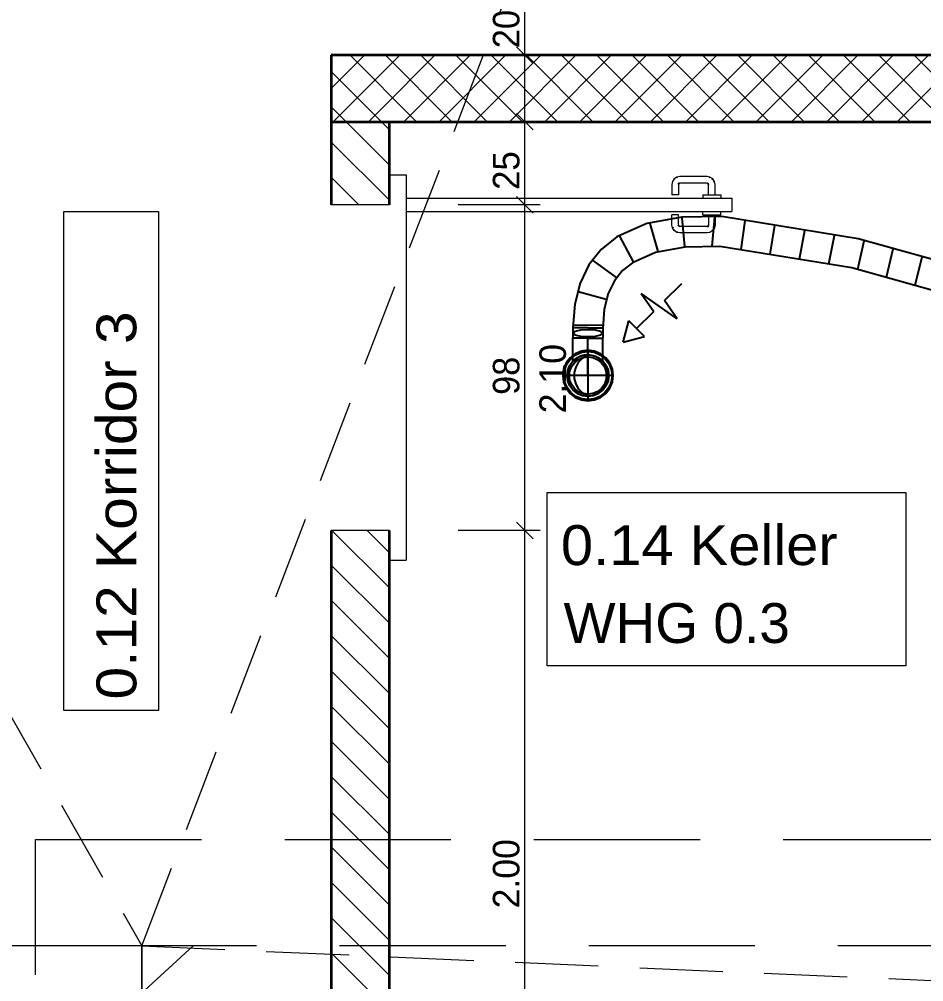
# Model space of a CAD drawing. Header units: millimetres. Extents: x -3497 to 2618, y -1809 to 2456.
# Drawn here: x -2502 to -2229.8, y 1220.2 to 1509.8 of the extents above; entities that cross this region are included whole.
import ezdxf
from ezdxf.enums import TextEntityAlignment as Align

# ---------------------------------------------------------------- set-up
doc = ezdxf.new("R2010")
doc.units = ezdxf.units.MM
doc.header["$LTSCALE"] = 100
for name, pattern in [('DASHED', [0.75, 0.5, -0.25]), ('HIDDEN', [0.375, 0.25, -0.125]), ('HIDDENX2', [0.75, 0.5, -0.25])]:
    doc.linetypes.add(name, pattern=pattern)
for name, color, linetype, true_color in [('00 Kataster-Parzelle', 7, 'Continuous', 0x00c0ff), ('00_Anm.FP', 7, 'Continuous', 0x00c0ff), ('10-0.05 Solid', 1, 'Continuous', 0xff0000), ('10-0.13 Solid', 7, 'Continuous', 0x000000), ('10-0.18 Solid', 9, 'Continuous', 0x808080), ('10-0.18 Strichlinie', 7, 'Continuous', 0x00c0ff), ('20-(100) Aussenwände', 7, 'Continuous', 0xc0c0c0), ('20-Beton', 9, 'Continuous', 0x808080), ('50-Sanitärapparate', 6, 'Continuous', 0xff00ff), ('50-Türen&Fenster', 9, 'Continuous', 0x808080), ('Layer31', 9, 'Continuous', 0x808080)]:
    doc.layers.add(name, color=color, linetype=linetype, true_color=true_color)
doc.styles.add('Arial', font='arial.ttf')

# ---------------------------------------------------------------- blocks, each defined once
blk = doc.blocks.new('*X469')
at = {"layer": '10-0.05 Solid', "color": 18, "linetype": 'Continuous', "lineweight": 13, "true_color": 0x000000}
for p, q in [((-2393.05, 1478.98), (-2408.13, 1494.05)), ((-2408.13, 1488.99), (-2403.47, 1493.65)), ((-2407.53, 1478.98), (-2398.52, 1487.99)), ((-2403.66, 1478.98), (-2408.13, 1483.44)), ((-2396.93, 1478.98), (-2393.57, 1482.34))]:
    blk.add_line(p, q, dxfattribs=at)
blk = doc.blocks.new('*X470')
at = {"layer": '10-0.05 Solid', "color": 18, "linetype": 'Continuous', "lineweight": 13, "true_color": 0x000000}
for p, q in [((-2403.47, 1493.65), (-2398.14, 1498.98)), ((-2382.45, 1478.98), (-2402.45, 1498.98)), ((-2398.52, 1487.99), (-2387.53, 1498.98)), ((-2393.57, 1482.34), (-2376.93, 1498.98)), ((-2371.84, 1478.98), (-2391.84, 1498.98)), ((-2386.32, 1478.98), (-2366.32, 1498.98)), ((-2361.23, 1478.98), (-2381.23, 1498.98)), ((-2375.71, 1478.98), (-2355.71, 1498.98)), ((-2350.63, 1478.98), (-2370.63, 1498.98)), ((-2365.11, 1478.98), (-2345.11, 1498.98)), ((-2340.02, 1478.98), (-2360.02, 1498.98)), ((-2354.5, 1478.98), (-2334.5, 1498.98)), ((-2329.41, 1478.98), (-2349.41, 1498.98)), ((-2343.89, 1478.98), (-2323.89, 1498.98)), ((-2318.81, 1478.98), (-2338.81, 1498.98)), ((-2333.29, 1478.98), (-2313.29, 1498.98)), ((-2308.2, 1478.98), (-2328.2, 1498.98)), ((-2322.68, 1478.98), (-2302.68, 1498.98)), ((-2297.59, 1478.98), (-2317.59, 1498.98)), ((-2312.07, 1478.98), (-2292.07, 1498.98)), ((-2286.99, 1478.98), (-2306.99, 1498.98)), ((-2301.47, 1478.98), (-2281.47, 1498.98)), ((-2276.38, 1478.98), (-2296.38, 1498.98)), ((-2290.86, 1478.98), (-2270.86, 1498.98)), ((-2265.77, 1478.98), (-2285.77, 1498.98)), ((-2280.25, 1478.98), (-2260.25, 1498.98)), ((-2255.17, 1478.98), (-2275.17, 1498.98)), ((-2269.65, 1478.98), (-2249.65, 1498.98)), ((-2244.56, 1478.98), (-2264.56, 1498.98)), ((-2259.04, 1478.98), (-2239.04, 1498.98)), ((-2233.95, 1478.98), (-2253.95, 1498.98)), ((-2248.43, 1478.98), (-2228.43, 1498.98)), ((-2223.35, 1478.98), (-2243.35, 1498.98)), ((-2237.83, 1478.98), (-2217.83, 1498.98)), ((-2212.74, 1478.98), (-2232.74, 1498.98)), ((-2227.22, 1478.98), (-2207.22, 1498.98)), ((-2202.13, 1478.98), (-2222.13, 1498.98)), ((-2216.61, 1478.98), (-2196.61, 1498.98)), ((-2191.53, 1478.98), (-2211.53, 1498.98)), ((-2206.01, 1478.98), (-2186.01, 1498.98)), ((-2180.92, 1478.98), (-2200.92, 1498.98)), ((-2195.4, 1478.98), (-2175.4, 1498.98)), ((-2170.32, 1478.98), (-2190.32, 1498.98)), ((-2184.79, 1478.98), (-2164.79, 1498.98)), ((-2159.71, 1478.98), (-2179.71, 1498.98)), ((-2174.19, 1478.98), (-2154.19, 1498.98)), ((-2149.1, 1478.98), (-2169.1, 1498.98)), ((-2163.58, 1478.98), (-2143.58, 1498.98)), ((-2138.5, 1478.98), (-2158.5, 1498.98)), ((-2152.97, 1478.98), (-2132.97, 1498.98)), ((-2127.89, 1478.98), (-2147.89, 1498.98)), ((-2142.37, 1478.98), (-2123.63, 1497.72)), ((-2123.63, 1485.32), (-2137.28, 1498.98)), ((-2123.63, 1495.93), (-2126.68, 1498.98)), ((-2131.76, 1478.98), (-2123.63, 1487.11))]:
    blk.add_line(p, q, dxfattribs=at)
blk = doc.blocks.new('*X471')
at = {"layer": '10-0.05 Solid', "color": 18, "linetype": 'Continuous', "lineweight": 13, "true_color": 0x000000}
for p, q in [((-2407.94, 1355.98), (-2390.63, 1338.66)), ((-2397.33, 1355.98), (-2390.63, 1349.27)), ((-2408.13, 1345.56), (-2390.63, 1328.06)), ((-2408.13, 1334.95), (-2390.63, 1317.45)), ((-2408.13, 1324.35), (-2390.63, 1306.85)), ((-2408.13, 1313.74), (-2390.63, 1296.24)), ((-2408.13, 1303.13), (-2390.63, 1285.63)), ((-2408.13, 1292.53), (-2390.63, 1275.03)), ((-2408.13, 1281.92), (-2390.63, 1264.42)), ((-2408.13, 1271.31), (-2390.63, 1253.81)), ((-2408.13, 1260.71), (-2390.63, 1243.21)), ((-2408.13, 1250.1), (-2390.63, 1232.6)), ((-2408.13, 1239.49), (-2390.63, 1221.99)), ((-2408.13, 1228.89), (-2390.63, 1211.39)), ((-2408.13, 1218.28), (-2390.63, 1200.78)), ((-2408.13, 1207.67), (-2390.63, 1190.17)), ((-2408.13, 1197.07), (-2390.63, 1179.57)), ((-2408.13, 1186.46), (-2390.63, 1168.96)), ((-2408.13, 1175.85), (-2390.63, 1158.35)), ((-2408.13, 1165.25), (-2398.86, 1155.98))]:
    blk.add_line(p, q, dxfattribs=at)
blk = doc.blocks.new('*X472')
at = {"layer": '10-0.05 Solid', "color": 18, "linetype": 'Continuous', "lineweight": 13, "true_color": 0x000000}
for p, q in [((-2403.66, 1478.98), (-2390.63, 1465.94)), ((-2393.05, 1478.98), (-2390.63, 1476.55)), ((-2408.13, 1472.84), (-2390.63, 1455.34)), ((-2408.13, 1462.23), (-2399.87, 1453.98))]:
    blk.add_line(p, q, dxfattribs=at)
blk = doc.blocks.new('AnonymMegaMac_nNn0798')
at = {"layer": '20-Beton', "color": 8, "linetype": 'Continuous', "lineweight": 13, "true_color": 0x808080}
for p, q in [((-2352.42, 1358.48), (-2347.42, 1353.48)), ((-2345.24, 1355.98), (-2369.92, 1355.98)), ((-2349.92, 1155.98), (-2349.92, 1355.98)), ((-2345.24, 1155.98), (-2369.92, 1155.98)), ((-2352.42, 1158.48), (-2347.42, 1153.48))]:
    blk.add_line(p, q, dxfattribs=at)
at = {"layer": '20-Beton', "color": 8, "linetype": 'Continuous', "lineweight": 18, "true_color": 0x808080, "style": 'Arial', "width": 0.960236}
blk.add_text('2.00', height=8, rotation=90, dxfattribs=at).set_placement((-2351.51, 1242.22), (-2351.51, 1263.08), align=Align.FIT)
blk = doc.blocks.new('AnonymMegaMac_nNn0799')
at = {"layer": '20-Beton', "color": 8, "linetype": 'Continuous', "lineweight": 13, "true_color": 0x808080}
for p, q in [((-2352.42, 1456.48), (-2347.42, 1451.48)), ((-2345.24, 1453.98), (-2369.92, 1453.98)), ((-2349.92, 1355.98), (-2349.92, 1453.98)), ((-2352.42, 1358.48), (-2347.42, 1353.48)), ((-2345.24, 1355.98), (-2369.92, 1355.98))]:
    blk.add_line(p, q, dxfattribs=at)
at = {"layer": '20-Beton', "color": 8, "linetype": 'Continuous', "lineweight": 18, "true_color": 0x808080, "style": 'Arial'}
for s, width, p, p2 in [('2.10', 0.960236, (-2337.51, 1391.22), (-2337.51, 1412.08)), ('98', 0.923325, (-2351.51, 1396.77), (-2351.51, 1408.23))]:
    blk.add_text(s, height=8, rotation=90, dxfattribs=dict(at, width=width)).set_placement(p, p2, align=Align.FIT)
blk = doc.blocks.new('AnonymMegaMac_nNn0800')
at = {"layer": '20-Beton', "color": 8, "linetype": 'Continuous', "lineweight": 13, "true_color": 0x808080}
for p, q in [((-2352.42, 1481.48), (-2347.42, 1476.48)), ((-2345.24, 1478.98), (-2369.92, 1478.98)), ((-2349.92, 1453.98), (-2349.92, 1478.98)), ((-2352.42, 1456.48), (-2347.42, 1451.48)), ((-2345.24, 1453.98), (-2369.92, 1453.98))]:
    blk.add_line(p, q, dxfattribs=at)
at = {"layer": '20-Beton', "color": 8, "linetype": 'Continuous', "lineweight": 18, "true_color": 0x808080, "style": 'Arial', "width": 0.9375}
blk.add_text('25', height=8, rotation=90, dxfattribs=at).set_placement((-2351.51, 1458.44), (-2351.51, 1470.08), align=Align.FIT)
blk = doc.blocks.new('AnonymMegaMac_nNn0801')
at = {"layer": '20-Beton', "color": 8, "linetype": 'Continuous', "lineweight": 13, "true_color": 0x808080}
for p, q in [((-2352.42, 1501.48), (-2347.42, 1496.48)), ((-2345.24, 1498.98), (-2369.92, 1498.98)), ((-2349.92, 1478.98), (-2349.92, 1498.98)), ((-2352.42, 1481.48), (-2347.42, 1476.48)), ((-2345.24, 1478.98), (-2369.92, 1478.98))]:
    blk.add_line(p, q, dxfattribs=at)
blk = doc.blocks.new('AnonymMegaMac_nNn0802')
at = {"layer": '20-Beton', "color": 8, "linetype": 'Continuous', "lineweight": 13, "true_color": 0x808080}
for p, q in [((-2352.42, 1641.48), (-2347.42, 1636.48)), ((-2345.24, 1638.98), (-2369.92, 1638.98)), ((-2349.92, 1498.98), (-2349.92, 1638.98)), ((-2352.42, 1501.48), (-2347.42, 1496.48)), ((-2345.24, 1498.98), (-2369.92, 1498.98))]:
    blk.add_line(p, q, dxfattribs=at)
at = {"layer": '20-Beton', "color": 8, "linetype": 'Continuous', "lineweight": 18, "true_color": 0x808080, "style": 'Arial'}
for s, width, p, p2 in [('1.40', 0.919367, (-2351.51, 1554.11), (-2351.51, 1574.09)), ('20', 0.930412, (-2351.51, 1501.07), (-2351.51, 1512.62))]:
    blk.add_text(s, height=8, rotation=90, dxfattribs=dict(at, width=width)).set_placement(p, p2, align=Align.FIT)

msp = doc.modelspace()

# ---------------------------------------------------------------- linework, layer by layer
at = {"layer": '00 Kataster-Parzelle', "color": 140, "linetype": 'DASHED', "lineweight": 25, "true_color": 0x00c0ff}
for p, q in [((-2307.82, 1425.12), (-2302.66, 1430.27)), ((-2303.99, 1419.66), (-2314.91, 1427.31)), ((-2314.91, 1427.31), (-2311.09, 1421.85)), ((-2303.99, 1419.66), (-2307.82, 1425.12)), ((-2316.24, 1416.7), (-2311.09, 1421.85)), ((-2320.32, 1412.61), (-2318.6, 1419.05)), ((-2313.89, 1414.34), (-2318.6, 1419.05)), ((-2320.32, 1412.61), (-2313.89, 1414.34))]:
    msp.add_line(p, q, dxfattribs=at)
at = {"layer": '00_Anm.FP', "color": 140, "linetype": 'DASHED', "lineweight": 25, "true_color": 0x00c0ff}
for p, q in [((-2336.27, 1407.95), (-2337.47, 1406.38)), ((-2334.69, 1409.16), (-2336.27, 1407.95)), ((-2335.31, 1407), (-2334.02, 1407.99)), ((-2333.99, 1407.94), (-2335.28, 1406.96)), ((-2332.86, 1409.92), (-2334.69, 1409.16)), ((-2334.02, 1407.99), (-2332.51, 1408.61)), ((-2332.5, 1408.56), (-2333.99, 1407.94)), ((-2333.7, 1407.45), (-2332.35, 1408.01)), ((-2330.89, 1410.18), (-2332.86, 1409.92)), ((-2332.51, 1408.61), (-2330.89, 1408.83)), ((-2330.89, 1408.78), (-2332.5, 1408.56)), ((-2332.35, 1408.01), (-2330.89, 1408.2)), ((-2328.92, 1409.92), (-2330.89, 1410.18)), ((-2330.89, 1410.18), (-2330.89, 1394.98)), ((-2330.89, 1408.83), (-2329.27, 1408.61)), ((-2329.29, 1408.56), (-2330.89, 1408.78)), ((-2330.89, 1408.2), (-2329.44, 1408.01)), ((-2329.44, 1408.01), (-2328.08, 1407.45)), ((-2327.79, 1407.94), (-2329.29, 1408.56)), ((-2329.27, 1408.61), (-2327.77, 1407.99)), ((-2327.09, 1409.16), (-2328.92, 1409.92)), ((-2326.51, 1406.96), (-2327.79, 1407.94)), ((-2327.77, 1407.99), (-2326.47, 1407)), ((-2325.52, 1407.95), (-2327.09, 1409.16)), ((-2324.31, 1406.38), (-2325.52, 1407.95)), ((-2337.47, 1406.38), (-2338.23, 1404.54)), ((-2336.93, 1404.19), (-2336.3, 1405.7)), ((-2336.26, 1405.68), (-2336.88, 1404.18)), ((-2336.32, 1404.03), (-2335.76, 1405.39)), ((-2336.3, 1405.7), (-2335.31, 1407)), ((-2335.28, 1406.96), (-2336.26, 1405.68)), ((-2335.76, 1405.39), (-2334.87, 1406.55)), ((-2334.87, 1406.55), (-2333.7, 1407.45)), ((-2328.08, 1407.45), (-2326.91, 1406.55)), ((-2326.91, 1406.55), (-2326.02, 1405.39)), ((-2325.52, 1405.68), (-2326.51, 1406.96)), ((-2326.47, 1407), (-2325.48, 1405.7)), ((-2326.02, 1405.39), (-2325.46, 1404.03)), ((-2324.9, 1404.18), (-2325.52, 1405.68)), ((-2325.48, 1405.7), (-2324.85, 1404.19)), ((-2323.55, 1404.54), (-2324.31, 1406.38)), ((-2338.23, 1404.54), (-2338.49, 1402.58)), ((-2338.49, 1402.58), (-2338.23, 1400.61)), ((-2323.29, 1402.58), (-2338.49, 1402.58)), ((-2337.14, 1402.58), (-2336.93, 1404.19)), ((-2336.93, 1400.96), (-2337.14, 1402.58)), ((-2336.88, 1404.18), (-2337.09, 1402.58)), ((-2337.09, 1402.58), (-2336.88, 1400.97)), ((-2336.52, 1402.58), (-2336.32, 1404.03)), ((-2336.32, 1401.12), (-2336.52, 1402.58)), ((-2325.46, 1404.03), (-2325.27, 1402.58)), ((-2325.27, 1402.58), (-2325.46, 1401.12)), ((-2324.69, 1402.58), (-2324.9, 1404.18)), ((-2324.9, 1400.97), (-2324.69, 1402.58)), ((-2324.85, 1404.19), (-2324.64, 1402.58)), ((-2324.64, 1402.58), (-2324.85, 1400.96)), ((-2323.29, 1402.58), (-2323.55, 1404.54)), ((-2323.55, 1400.61), (-2323.29, 1402.58)), ((-2338.23, 1400.61), (-2337.47, 1398.78)), ((-2336.3, 1399.45), (-2336.93, 1400.96)), ((-2336.88, 1400.97), (-2336.26, 1399.48)), ((-2335.76, 1399.76), (-2336.32, 1401.12)), ((-2335.31, 1398.16), (-2336.3, 1399.45)), ((-2336.26, 1399.48), (-2335.28, 1398.19)), ((-2334.87, 1398.6), (-2335.76, 1399.76)), ((-2326.02, 1399.76), (-2326.91, 1398.6)), ((-2326.51, 1398.19), (-2325.52, 1399.48)), ((-2325.48, 1399.45), (-2326.47, 1398.16)), ((-2325.46, 1401.12), (-2326.02, 1399.76)), ((-2325.52, 1399.48), (-2324.9, 1400.97)), ((-2324.85, 1400.96), (-2325.48, 1399.45)), ((-2324.31, 1398.78), (-2323.55, 1400.61)), ((-2337.47, 1398.78), (-2336.27, 1397.2)), ((-2336.27, 1397.2), (-2334.69, 1395.99)), ((-2334.02, 1397.16), (-2335.31, 1398.16)), ((-2335.28, 1398.19), (-2333.99, 1397.21)), ((-2333.7, 1397.7), (-2334.87, 1398.6)), ((-2332.51, 1396.54), (-2334.02, 1397.16)), ((-2333.99, 1397.21), (-2332.5, 1396.59)), ((-2332.35, 1397.14), (-2333.7, 1397.7)), ((-2330.89, 1396.33), (-2332.51, 1396.54)), ((-2332.5, 1396.59), (-2330.89, 1396.38)), ((-2330.89, 1396.95), (-2332.35, 1397.14)), ((-2329.44, 1397.14), (-2330.89, 1396.95)), ((-2330.89, 1396.38), (-2329.29, 1396.59)), ((-2329.27, 1396.54), (-2330.89, 1396.33)), ((-2328.08, 1397.7), (-2329.44, 1397.14)), ((-2329.29, 1396.59), (-2327.79, 1397.21)), ((-2327.77, 1397.16), (-2329.27, 1396.54)), ((-2326.91, 1398.6), (-2328.08, 1397.7)), ((-2327.79, 1397.21), (-2326.51, 1398.19)), ((-2326.47, 1398.16), (-2327.77, 1397.16)), ((-2327.09, 1395.99), (-2325.52, 1397.2)), ((-2325.52, 1397.2), (-2324.31, 1398.78)), ((-2334.69, 1395.99), (-2332.86, 1395.23)), ((-2332.86, 1395.23), (-2330.89, 1394.98)), ((-2330.89, 1394.98), (-2328.92, 1395.23)), ((-2328.92, 1395.23), (-2327.09, 1395.99))]:
    msp.add_line(p, q, dxfattribs=at)
at = {"layer": '10-0.13 Solid', "color": 18, "linetype": 'HIDDENX2', "lineweight": 13, "true_color": 0x000000}
for p, q in [((-2497.17, 397.24), (-2497.15, 1262.97)), ((-2497.15, 1262.96), (-2162.64, 1262.95)), ((-2130.65, 1230.96), (-2465.17, 1230.96)), ((-2465.17, 1230.96), (-2465.15, 428.46))]:
    msp.add_line(p, q, dxfattribs=at)
at = {"layer": '10-0.18 Solid', "color": 8, "linetype": 'Continuous', "lineweight": 35, "true_color": 0x808080}
msp.add_line((-2408.13, 1478.98), (-2390.63, 1478.98), dxfattribs=at)
msp.add_line((-2408.13, 1478.98), (-2390.63, 1478.98), dxfattribs=at)
at = {"layer": '10-0.18 Strichlinie', "color": 140, "linetype": 'DASHED', "lineweight": 25, "true_color": 0x00c0ff}
for p, q in [((-2313.2, 1448.29), (-2322.19, 1444.3)), ((-2302.59, 1450.21), (-2313.2, 1448.29)), ((-2309.78, 1439.93), (-2312.14, 1448.33)), ((-2290.59, 1450.42), (-2302.59, 1450.21)), ((-2301.7, 1441.38), (-2302.51, 1450.07)), ((-2293.46, 1441.53), (-2292.75, 1450.23)), ((-2249.53, 1443.75), (-2290.59, 1450.42)), ((-2284.8, 1440.51), (-2283.59, 1449.15)), ((-2276.01, 1439.07), (-2274.61, 1447.69)), ((-2267.22, 1437.65), (-2265.64, 1446.23)), ((-2322.19, 1444.3), (-2326.88, 1440.55)), ((-2317.18, 1436.84), (-2321.32, 1444.53)), ((-2258.43, 1436.22), (-2256.66, 1444.77)), ((-2249.67, 1434.59), (-2247.74, 1443.11)), ((-2203.69, 1430.99), (-2249.53, 1443.75)), ((-2326.88, 1440.55), (-2330.58, 1435.92)), ((-2310.54, 1439.64), (-2317.48, 1436.55)), ((-2301.71, 1441.24), (-2310.54, 1439.64)), ((-2291.24, 1441.42), (-2301.71, 1441.24)), ((-2251.46, 1434.95), (-2291.24, 1441.42)), ((-2241.04, 1432.19), (-2239.03, 1440.68)), ((-2322.3, 1432.1), (-2329.36, 1437.24)), ((-2232.42, 1429.79), (-2230.31, 1438.26)), ((-2330.58, 1435.92), (-2333.27, 1430.4)), ((-2320.48, 1434.15), (-2322.94, 1431.09)), ((-2317.48, 1436.55), (-2320.48, 1434.15)), ((-2206.19, 1422.35), (-2251.46, 1434.95)), ((-2322.94, 1431.09), (-2324.78, 1427.3)), ((-2333.27, 1430.4), (-2334.87, 1424.05)), ((-2325.38, 1425.43), (-2333.8, 1427.74)), ((-2324.78, 1427.3), (-2325.96, 1422.6)), ((-2334.87, 1424.05), (-2335.39, 1417.05)), ((-2325.96, 1422.6), (-2326.4, 1416.72)), ((-2335.39, 1417.05), (-2335.39, 1416.12)), ((-2334.79, 1416.89), (-2335.39, 1416.89)), ((-2326.47, 1417.62), (-2335.2, 1417.79)), ((-2333.14, 1416.89), (-2334.79, 1416.89)), ((-2330.89, 1416.89), (-2333.14, 1416.89)), ((-2330.89, 1416.38), (-2333.14, 1416.24)), ((-2330.89, 1416.89), (-2328.64, 1416.89)), ((-2328.64, 1416.24), (-2330.89, 1416.38)), ((-2328.64, 1416.89), (-2326.99, 1416.89)), ((-2326.99, 1416.89), (-2326.39, 1416.89)), ((-2326.4, 1416.72), (-2326.4, 1416.12)), ((-2335.39, 1416.12), (-2335.39, 1415.36)), ((-2334.79, 1415.87), (-2335.39, 1415.36)), ((-2335.39, 1415.36), (-2334.79, 1414.85)), ((-2335.39, 1415.36), (-2335.39, 1414.6)), ((-2335.39, 1414.6), (-2335.39, 1413.83)), ((-2335.24, 1413.83), (-2335.39, 1413.83)), ((-2335.39, 1406.91), (-2335.39, 1413.83)), ((-2334.79, 1413.83), (-2335.39, 1413.83)), ((-2334.79, 1413.83), (-2335.24, 1413.83)), ((-2333.14, 1416.24), (-2334.79, 1415.87)), ((-2334.79, 1414.85), (-2333.14, 1414.47)), ((-2334.07, 1413.83), (-2334.79, 1413.83)), ((-2333.14, 1413.83), (-2334.79, 1413.83)), ((-2333.14, 1413.83), (-2334.07, 1413.83)), ((-2333.14, 1414.47), (-2330.89, 1414.34)), ((-2332.06, 1413.83), (-2333.14, 1413.83)), ((-2330.89, 1413.83), (-2333.14, 1413.83)), ((-2330.89, 1413.83), (-2332.06, 1413.83)), ((-2330.89, 1414.34), (-2328.64, 1414.47)), ((-2330.89, 1413.83), (-2329.73, 1413.83)), ((-2330.89, 1402.58), (-2330.89, 1413.83)), ((-2330.89, 1413.83), (-2328.64, 1413.83)), ((-2329.73, 1413.83), (-2328.64, 1413.83)), ((-2326.99, 1415.87), (-2328.64, 1416.24)), ((-2328.64, 1414.47), (-2326.99, 1414.85)), ((-2328.64, 1413.83), (-2327.71, 1413.83)), ((-2328.64, 1413.83), (-2326.99, 1413.83)), ((-2327.71, 1413.83), (-2326.99, 1413.83)), ((-2326.39, 1415.36), (-2326.99, 1415.87)), ((-2326.99, 1414.85), (-2326.39, 1415.36)), ((-2326.99, 1413.83), (-2326.54, 1413.83)), ((-2326.99, 1413.83), (-2326.39, 1413.83)), ((-2326.54, 1413.83), (-2326.39, 1413.83)), ((-2326.4, 1416.12), (-2326.4, 1415.36)), ((-2326.4, 1415.36), (-2326.4, 1414.6)), ((-2326.4, 1414.6), (-2326.4, 1413.83)), ((-2326.39, 1406.91), (-2326.39, 1413.83)), ((-2337.17, 1406.2), (-2336.02, 1407.7)), ((-2336.02, 1407.7), (-2334.52, 1408.85)), ((-2335.31, 1407), (-2334.02, 1407.99)), ((-2334.07, 1407.95), (-2334.79, 1407.46)), ((-2334.52, 1408.85), (-2332.77, 1409.58)), ((-2333.14, 1408.41), (-2334.07, 1407.95)), ((-2334.02, 1407.99), (-2332.51, 1408.61)), ((-2333.6, 1406.66), (-2332.38, 1407.92)), ((-2332.06, 1408.72), (-2333.14, 1408.41)), ((-2332.77, 1409.58), (-2330.89, 1409.83)), ((-2332.51, 1408.61), (-2330.89, 1408.83)), ((-2332.38, 1407.92), (-2330.89, 1408.83)), ((-2330.89, 1408.83), (-2332.06, 1408.72)), ((-2330.89, 1409.83), (-2329.02, 1409.58)), ((-2330.89, 1408.83), (-2329.27, 1408.61)), ((-2330.89, 1408.83), (-2329.73, 1408.72)), ((-2329.73, 1408.72), (-2328.64, 1408.41)), ((-2329.27, 1408.61), (-2327.77, 1407.99)), ((-2329.02, 1409.58), (-2327.27, 1408.85)), ((-2328.64, 1408.41), (-2327.71, 1407.95)), ((-2327.77, 1407.99), (-2326.47, 1407)), ((-2327.71, 1407.95), (-2326.99, 1407.46)), ((-2327.27, 1408.85), (-2325.77, 1407.7)), ((-2325.77, 1407.7), (-2324.61, 1406.2)), ((-2337.89, 1404.45), (-2337.17, 1406.2)), ((-2336.93, 1404.19), (-2336.3, 1405.7)), ((-2336.3, 1405.7), (-2335.31, 1407)), ((-2335.24, 1407.07), (-2335.39, 1406.91)), ((-2334.79, 1407.46), (-2335.24, 1407.07)), ((-2334.9, 1403.45), (-2334.46, 1405.14)), ((-2334.46, 1405.14), (-2333.6, 1406.66)), ((-2326.99, 1407.46), (-2326.54, 1407.07)), ((-2326.54, 1407.07), (-2326.39, 1406.91)), ((-2326.47, 1407), (-2325.48, 1405.7)), ((-2325.48, 1405.7), (-2324.85, 1404.19)), ((-2324.61, 1406.2), (-2323.89, 1404.45)), ((-2338.14, 1402.58), (-2337.89, 1404.45)), ((-2337.89, 1400.7), (-2338.14, 1402.58)), ((-2337.14, 1402.58), (-2336.93, 1404.19)), ((-2336.93, 1400.96), (-2337.14, 1402.58)), ((-2334.9, 1401.7), (-2334.9, 1403.45)), ((-2324.85, 1404.19), (-2324.64, 1402.58)), ((-2324.64, 1402.58), (-2324.85, 1400.96)), ((-2323.89, 1404.45), (-2323.64, 1402.58)), ((-2323.64, 1402.58), (-2323.89, 1400.7)), ((-2337.17, 1398.95), (-2337.89, 1400.7)), ((-2336.3, 1399.45), (-2336.93, 1400.96)), ((-2335.31, 1398.16), (-2336.3, 1399.45)), ((-2334.46, 1400.01), (-2334.9, 1401.7)), ((-2333.6, 1398.49), (-2334.46, 1400.01)), ((-2325.48, 1399.45), (-2326.47, 1398.16)), ((-2324.85, 1400.96), (-2325.48, 1399.45)), ((-2323.89, 1400.7), (-2324.61, 1398.95)), ((-2336.02, 1397.45), (-2337.17, 1398.95)), ((-2334.52, 1396.3), (-2336.02, 1397.45)), ((-2334.02, 1397.16), (-2335.31, 1398.16)), ((-2332.77, 1395.57), (-2334.52, 1396.3)), ((-2332.51, 1396.54), (-2334.02, 1397.16)), ((-2332.38, 1397.23), (-2333.6, 1398.49)), ((-2330.89, 1396.33), (-2332.51, 1396.54)), ((-2330.89, 1396.33), (-2332.38, 1397.23)), ((-2329.27, 1396.54), (-2330.89, 1396.33)), ((-2327.77, 1397.16), (-2329.27, 1396.54)), ((-2327.27, 1396.3), (-2329.02, 1395.57)), ((-2326.47, 1398.16), (-2327.77, 1397.16)), ((-2325.77, 1397.45), (-2327.27, 1396.3)), ((-2324.61, 1398.95), (-2325.77, 1397.45)), ((-2330.89, 1395.33), (-2332.77, 1395.57)), ((-2329.02, 1395.57), (-2330.89, 1395.33))]:
    msp.add_line(p, q, dxfattribs=at)
at = {"layer": '20-(100) Aussenwände', "color": 8, "linetype": 'Continuous', "lineweight": 13, "true_color": 0x808080}
for p, q in [((-2390.63, 1462.98), (-2387.63, 1462.98)), ((-2387.63, 1462.98), (-2385.63, 1462.98)), ((-2385.63, 1462.98), (-2385.63, 1346.98)), ((-2305.46, 1460.94), (-2305.63, 1460.08)), ((-2305.63, 1460.08), (-2305.63, 1456.98)), ((-2304.91, 1461.76), (-2305.46, 1460.94)), ((-2305.18, 1460.83), (-2305.46, 1460.94)), ((-2304.09, 1462.3), (-2304.91, 1461.76)), ((-2304.7, 1461.55), (-2304.91, 1461.76)), ((-2303.23, 1462.48), (-2304.09, 1462.3)), ((-2303.98, 1462.03), (-2304.09, 1462.3)), ((-2303.57, 1460.16), (-2303.85, 1460.27)), ((-2303.47, 1460.32), (-2303.68, 1460.53)), ((-2303.57, 1460.16), (-2303.63, 1459.88)), ((-2303.63, 1459.88), (-2303.63, 1456.98)), ((-2303.47, 1460.32), (-2303.57, 1460.16)), ((-2303.31, 1460.42), (-2303.47, 1460.32)), ((-2303.31, 1460.42), (-2303.43, 1460.7)), ((-2303.03, 1460.48), (-2303.31, 1460.42)), ((-2295.03, 1462.48), (-2303.23, 1462.48)), ((-2295.23, 1460.48), (-2303.03, 1460.48)), ((-2294.94, 1460.42), (-2295.23, 1460.48)), ((-2294.16, 1462.3), (-2295.03, 1462.48)), ((-2294.94, 1460.42), (-2294.83, 1460.7)), ((-2294.79, 1460.32), (-2294.94, 1460.42)), ((-2294.79, 1460.32), (-2294.58, 1460.53)), ((-2294.68, 1460.16), (-2294.79, 1460.32)), ((-2294.68, 1460.16), (-2294.41, 1460.27)), ((-2294.63, 1459.88), (-2294.68, 1460.16)), ((-2294.63, 1456.98), (-2294.63, 1459.88)), ((-2294.28, 1462.03), (-2294.16, 1462.3)), ((-2293.35, 1461.76), (-2294.16, 1462.3)), ((-2293.56, 1461.55), (-2293.35, 1461.76)), ((-2292.8, 1460.94), (-2293.35, 1461.76)), ((-2293.08, 1460.83), (-2292.8, 1460.94)), ((-2292.63, 1460.08), (-2292.8, 1460.94)), ((-2292.63, 1456.98), (-2292.63, 1460.08)), ((-2305.33, 1456.98), (-2305.63, 1456.98)), ((-2304.63, 1456.98), (-2305.33, 1456.98)), ((-2303.92, 1456.98), (-2304.63, 1456.98)), ((-2303.63, 1456.98), (-2303.92, 1456.98)), ((-2296.33, 1456.98), (-2295.97, 1456.98)), ((-2296.33, 1456.98), (-2296.33, 1456.97)), ((-2296.33, 1456.97), (-2296.33, 1455.99)), ((-2295.97, 1456.98), (-2294.98, 1456.98)), ((-2294.98, 1456.98), (-2293.63, 1456.98)), ((-2293.63, 1456.98), (-2292.28, 1456.98)), ((-2292.28, 1456.98), (-2291.29, 1456.98)), ((-2291.29, 1456.98), (-2290.93, 1456.98)), ((-2290.93, 1456.98), (-2290.93, 1456.97)), ((-2290.93, 1456.97), (-2290.93, 1455.99)), ((-2385.63, 1455.98), (-2287.63, 1455.98)), ((-2296.33, 1455.99), (-2296.33, 1455.98)), ((-2290.93, 1455.99), (-2290.93, 1455.98)), ((-2287.63, 1455.98), (-2287.63, 1451.98)), ((-2385.63, 1451.98), (-2287.63, 1451.98)), ((-2296.33, 1451.97), (-2296.33, 1451.98)), ((-2296.33, 1450.99), (-2296.33, 1451.97)), ((-2290.93, 1451.97), (-2290.93, 1451.98)), ((-2290.93, 1450.99), (-2290.93, 1451.97)), ((-2305.33, 1450.98), (-2305.63, 1450.98)), ((-2305.63, 1447.88), (-2305.63, 1450.98)), ((-2304.63, 1450.98), (-2305.33, 1450.98)), ((-2303.92, 1450.98), (-2304.63, 1450.98)), ((-2303.63, 1450.98), (-2303.92, 1450.98)), ((-2303.63, 1448.08), (-2303.63, 1450.98)), ((-2296.33, 1450.98), (-2296.33, 1450.99)), ((-2296.33, 1450.98), (-2295.97, 1450.98)), ((-2295.97, 1450.98), (-2294.98, 1450.98)), ((-2294.98, 1450.98), (-2293.63, 1450.98)), ((-2294.63, 1450.98), (-2294.63, 1448.08)), ((-2293.63, 1450.98), (-2292.28, 1450.98)), ((-2292.63, 1450.98), (-2292.63, 1447.88)), ((-2292.28, 1450.98), (-2291.29, 1450.98)), ((-2291.29, 1450.98), (-2290.93, 1450.98)), ((-2290.93, 1450.98), (-2290.93, 1450.99)), ((-2305.46, 1447.01), (-2305.63, 1447.88)), ((-2305.18, 1447.13), (-2305.46, 1447.01)), ((-2304.91, 1446.2), (-2305.46, 1447.01)), ((-2304.7, 1446.41), (-2304.91, 1446.2)), ((-2304.09, 1445.65), (-2304.91, 1446.2)), ((-2303.98, 1445.92), (-2304.09, 1445.65)), ((-2303.23, 1445.48), (-2304.09, 1445.65)), ((-2303.57, 1447.79), (-2303.85, 1447.68)), ((-2303.47, 1447.64), (-2303.68, 1447.43)), ((-2303.57, 1447.79), (-2303.63, 1448.08)), ((-2303.47, 1447.64), (-2303.57, 1447.79)), ((-2303.31, 1447.53), (-2303.47, 1447.64)), ((-2303.31, 1447.53), (-2303.43, 1447.26)), ((-2303.03, 1447.48), (-2303.31, 1447.53)), ((-2295.03, 1445.48), (-2303.23, 1445.48)), ((-2295.23, 1447.48), (-2303.03, 1447.48)), ((-2294.94, 1447.53), (-2295.23, 1447.48)), ((-2294.16, 1445.65), (-2295.03, 1445.48)), ((-2294.79, 1447.64), (-2294.94, 1447.53)), ((-2294.94, 1447.53), (-2294.83, 1447.26)), ((-2294.68, 1447.79), (-2294.79, 1447.64)), ((-2294.79, 1447.64), (-2294.58, 1447.43)), ((-2294.63, 1448.08), (-2294.68, 1447.79)), ((-2294.68, 1447.79), (-2294.41, 1447.68)), ((-2294.28, 1445.92), (-2294.16, 1445.65)), ((-2293.35, 1446.2), (-2294.16, 1445.65)), ((-2293.56, 1446.41), (-2293.35, 1446.2)), ((-2292.8, 1447.01), (-2293.35, 1446.2)), ((-2293.08, 1447.13), (-2292.8, 1447.01)), ((-2292.63, 1447.88), (-2292.8, 1447.01)), ((-2390.63, 1346.98), (-2387.63, 1346.98)), ((-2387.63, 1346.98), (-2385.63, 1346.98))]:
    msp.add_line(p, q, dxfattribs=at)
at = {"layer": '50-Sanitärapparate', "color": 18, "linetype": 'HIDDEN', "lineweight": 13, "true_color": 0x000000}
for p, q in [((-2991.63, 2152.48), (-2465.15, 1230.95)), ((-2465.15, 1230.95), (-2111.63, 2152.48)), ((-2991.68, 735.98), (-2449.65, 1230.95)), ((-2465.15, 1230.95), (-2111.63, 1215.45))]:
    msp.add_line(p, q, dxfattribs=at)
at = {"layer": '50-Sanitärapparate', "color": 18, "linetype": 'HIDDENX2', "lineweight": 13, "true_color": 0x000000}
msp.add_lwpolyline([(-2991.63, 2152.48), (-2111.63, 2152.48), (-2111.63, 1215.45), (-2465.15, 1215.45), (-2465.15, 1230.95), (-2991.66, 1230.95)], close=True, dxfattribs=at)
at = {"layer": '50-Türen&Fenster', "color": 8, "linetype": 'Continuous', "lineweight": 13, "true_color": 0x808080}
for p, q in [((-2390.63, 1453.98), (-2408.13, 1453.98)), ((-2390.63, 1355.98), (-2408.13, 1355.98))]:
    msp.add_line(p, q, dxfattribs=at)
at = {"layer": '50-Türen&Fenster', "color": 8, "linetype": 'Continuous', "lineweight": 35, "true_color": 0x808080}
for points in [[(-2408.13, 1498.98), (-2408.13, 1478.98)], [(-2123.63, 1498.98), (-2408.13, 1498.98)], [(-2408.13, 1478.98), (-2408.13, 1453.98)], [(-2390.63, 1478.98), (-2123.63, 1478.98)], [(-2390.63, 1453.98), (-2390.63, 1478.98)], [(-2408.13, 1355.98), (-2408.13, 1155.98)], [(-2390.63, 1155.98), (-2390.63, 1355.98)]]:
    msp.add_lwpolyline(points, dxfattribs=at)
at = {"layer": 'Layer31', "color": 8, "linetype": 'Continuous', "lineweight": 13, "true_color": 0x808080}
for points in [[(-2488.65, 1301.78), (-2488.65, 1451.98), (-2460.08, 1451.98), (-2460.08, 1301.78)], [(-2343.15, 1367.4), (-2235.22, 1367.4), (-2235.22, 1315.25), (-2343.15, 1315.25)]]:
    msp.add_lwpolyline(points, close=True, dxfattribs=at)

# ---------------------------------------------------------------- block references
for name in ['AnonymMegaMac_nNn0802', 'AnonymMegaMac_nNn0801', '*X470', '*X469', 'AnonymMegaMac_nNn0800', '*X472', 'AnonymMegaMac_nNn0799', 'AnonymMegaMac_nNn0798', '*X471']:
    msp.add_blockref(name, (0, 0))

# ---------------------------------------------------------------- texts
at = {"layer": 'Layer31', "color": 8, "linetype": 'Continuous', "lineweight": 13, "true_color": 0x808080, "style": 'Arial', "width": 1.054268}
msp.add_text('0.12 Korridor 3', height=12, rotation=90, dxfattribs=at).set_placement((-2466.8, 1305.1), (-2466.8, 1421.89), align=Align.FIT)
at = {"layer": 'Layer31', "color": 8, "linetype": 'Continuous', "lineweight": 13, "true_color": 0x808080, "style": 'Arial'}
for s, width, p, p2 in [('0.14 Keller', 1.040468, (-2339.03, 1345.55), (-2255.73, 1345.55)), ('WHG 0.3', 0.988676, (-2338.22, 1322.1), (-2270.12, 1322.1))]:
    msp.add_text(s, height=12, dxfattribs=dict(at, width=width)).set_placement(p, p2, align=Align.FIT)

doc.saveas('drawing.dxf')
